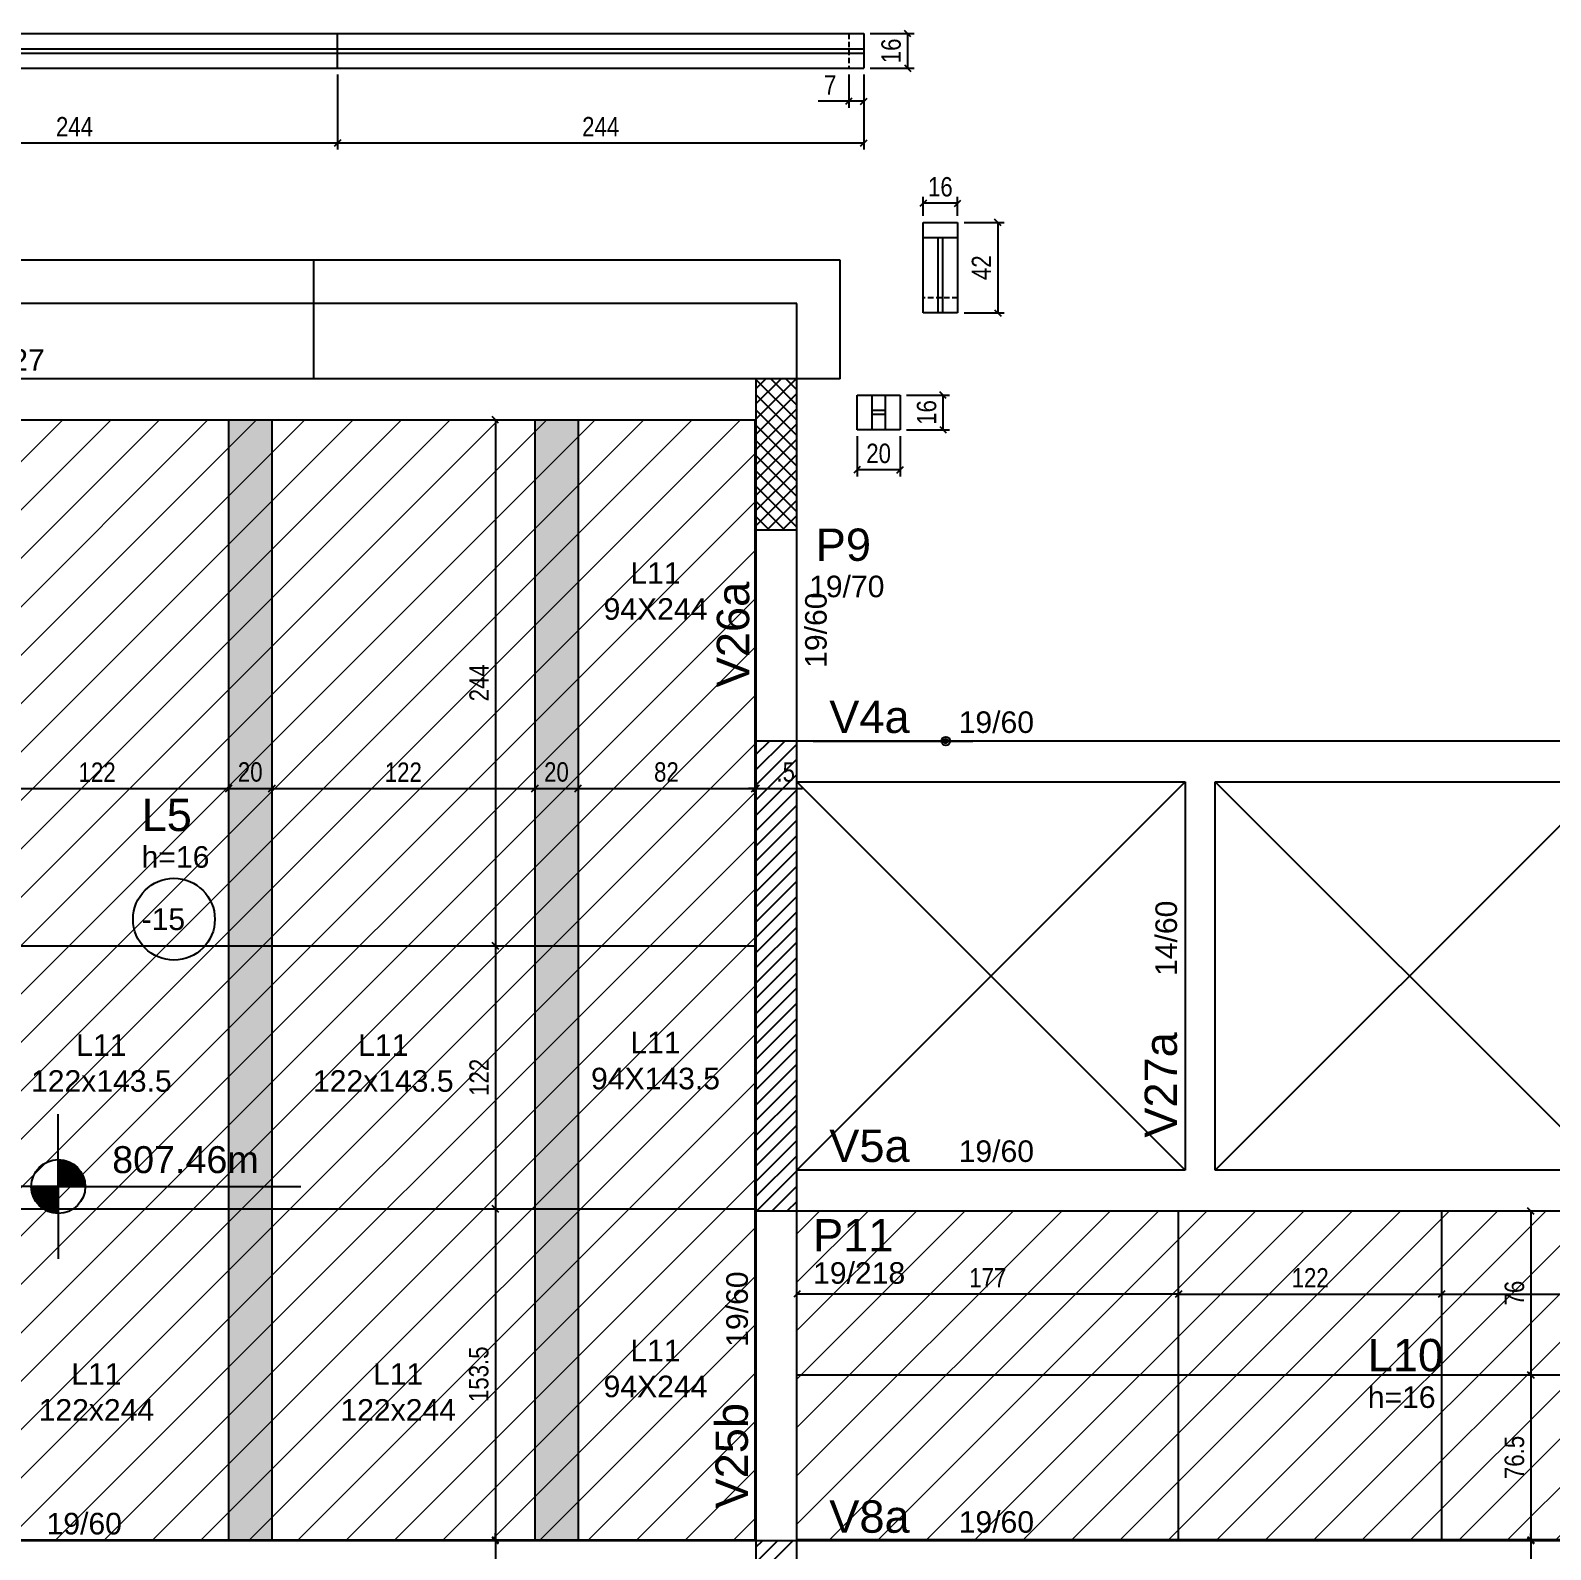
# Model space of a CAD drawing. Extents: x 2487 to 8815, y 325 to 3946.
# Drawn here: x 4887 to 5592, y 2372 to 3077 of the extents above; entities that cross this region are included whole.
import ezdxf

# ---------------------------------------------------------------- set-up
doc = ezdxf.new("R2010")
doc.units = 0
doc.linetypes.add('HIDDEN', pattern=[0.375, 0.25, -0.125])
for name, color, linetype in [('1', 1, 'Continuous'), ('2', 2, 'Continuous'), ('3', 3, 'Continuous'), ('4', 4, 'Continuous'), ('6', 6, 'Continuous'), ('AUX00', 7, 'Continuous'), ('COTA', 241, 'Continuous'), ('Painéis', 200, 'Continuous'), ('Pilares', 5, 'Continuous'), ('SARR_2.2x7', 40, 'Continuous')]:
    doc.layers.add(name, color=color, linetype=linetype)
doc.layers.add('Hachura', color=251, linetype='Continuous', lineweight=9)
doc.layers.add('REAPROVEITAMENTO', color=251, linetype='Continuous', lineweight=9)
doc.styles.add('COTA TECNICA-50', font='techl___.ttf', dxfattribs={"height": 9})
doc.styles.get("Standard").update_dxf_attribs({"font": 'arial.ttf'})
doc.dimstyles.new('COTA PAINEL-50', dxfattribs={"dimtxt": 9, "dimasz": 3, "dimexe": 3, "dimexo": 3, "dimgap": 3, "dimtad": 1, "dimdec": 1, "dimzin": 12, "dimdsep": 46, "dimtxsty": 'COTA TECNICA-50', "dimblk1": 'OBLIQUE', "dimblk2": 'OBLIQUE', "dimsah": 1, "dimcen": 0.9, "dimclrd": 4, "dimclre": 4, "dimclrt": 240, "dimadec": 1, "dimazin": 3, "dimtfac": 1, "dimtdec": 1, "dimtmove": 0, "dimatfit": 3, "dimfxl": 1, "dimtolj": 1, "dimtzin": 12, "dimarcsym": 0})

# ---------------------------------------------------------------- blocks, each defined once
blk = doc.blocks.new('_Oblique')
at = {"color": 0, "linetype": 'ByBlock', "lineweight": -2}
blk.add_line((-0.5, -0.5), (0.5, 0.5), dxfattribs=at)
blk = doc.blocks.new('*D131')
at = {"layer": 'COTA', "color": 4, "lineweight": -2, "transparency": 16777216}
for p, q in [((5582.98, 2528.94), (5582.98, 2452.89)), ((5585.98, 2528.94), (5585.98, 2528.94))]:
    blk.add_line(p, q, dxfattribs=at)
at = {"layer": 'Defpoints', "color": 0, "transparency": 16777216}
for p in [(5582.98, 2528.94), (5582.98, 2452.89), (5582.98, 2452.89)]:
    blk.add_point(p, dxfattribs=at)
at = {"layer": 'COTA', "color": 4, "lineweight": -2, "transparency": 16777216, "xscale": 3, "yscale": 3, "zscale": 3}
for p, rotation in [((5582.98, 2528.94), 90), ((5582.98, 2452.89), 270)]:
    blk.add_blockref('_Oblique', p, dxfattribs=dict(at, rotation=rotation))
at = {"layer": 'COTA', "color": 240, "transparency": 16777216, "insert": (5575.38, 2490.92), "char_height": 9, "attachment_point": 5, "rotation": 90, "style": 'COTA TECNICA-50'}
blk.add_mtext('\\A1;76', dxfattribs=at)
blk = doc.blocks.new('*D132')
at = {"layer": 'COTA', "color": 4, "lineweight": -2, "transparency": 16777216}
for p, q in [((5419.62, 2493.45), (5419.62, 2493.45)), ((5419.62, 2490.45), (5541.62, 2490.45)), ((5541.62, 2493.45), (5541.62, 2493.45))]:
    blk.add_line(p, q, dxfattribs=at)
at = {"layer": 'Defpoints', "color": 0, "transparency": 16777216}
for p in [(5419.62, 2490.45), (5541.62, 2490.45), (5541.62, 2490.45)]:
    blk.add_point(p, dxfattribs=at)
at = {"layer": 'COTA', "color": 4, "lineweight": -2, "transparency": 16777216, "xscale": 3, "yscale": 3, "zscale": 3, "rotation": 180}
blk.add_blockref('_Oblique', (5419.62, 2490.45), dxfattribs=at)
at = {"layer": 'COTA', "color": 4, "lineweight": -2, "transparency": 16777216, "xscale": 3, "yscale": 3, "zscale": 3}
blk.add_blockref('_Oblique', (5541.62, 2490.45), dxfattribs=at)
at = {"layer": 'COTA', "color": 240, "transparency": 16777216, "insert": (5480.62, 2498.01), "char_height": 9, "attachment_point": 5, "style": 'COTA TECNICA-50'}
blk.add_mtext('\\A1;122', dxfattribs=at)
blk = doc.blocks.new('*D133')
at = {"layer": 'COTA', "color": 4, "lineweight": -2, "transparency": 16777216}
for p, q in [((5541.62, 2493.45), (5541.62, 2493.45)), ((5541.62, 2490.45), (5785.62, 2490.45)), ((5785.62, 2493.45), (5785.62, 2493.45))]:
    blk.add_line(p, q, dxfattribs=at)
at = {"layer": 'Defpoints', "color": 0, "transparency": 16777216}
for p in [(5541.62, 2490.45), (5785.62, 2490.45), (5785.62, 2490.45)]:
    blk.add_point(p, dxfattribs=at)
at = {"layer": 'COTA', "color": 4, "lineweight": -2, "transparency": 16777216, "xscale": 3, "yscale": 3, "zscale": 3, "rotation": 180}
blk.add_blockref('_Oblique', (5541.62, 2490.45), dxfattribs=at)
at = {"layer": 'COTA', "color": 4, "lineweight": -2, "transparency": 16777216, "xscale": 3, "yscale": 3, "zscale": 3}
blk.add_blockref('_Oblique', (5785.62, 2490.45), dxfattribs=at)
at = {"layer": 'COTA', "color": 240, "transparency": 16777216, "insert": (5663.62, 2498.02), "char_height": 9, "attachment_point": 5, "style": 'COTA TECNICA-50'}
blk.add_mtext('\\A1;244', dxfattribs=at)
blk = doc.blocks.new('*D134')
at = {"layer": 'COTA', "color": 4, "lineweight": -2, "transparency": 16777216}
blk.add_line((5419.62, 2490.45), (5242.63, 2490.45), dxfattribs=at)
at = {"layer": 'Defpoints', "color": 0, "transparency": 16777216}
for p in [(5242.63, 2490.45), (5242.63, 2490.45), (5419.62, 2490.45)]:
    blk.add_point(p, dxfattribs=at)
at = {"layer": 'COTA', "color": 4, "lineweight": -2, "transparency": 16777216, "xscale": 3, "yscale": 3, "zscale": 3, "rotation": 180}
blk.add_blockref('_Oblique', (5242.63, 2490.45), dxfattribs=at)
at = {"layer": 'COTA', "color": 4, "lineweight": -2, "transparency": 16777216, "xscale": 3, "yscale": 3, "zscale": 3}
blk.add_blockref('_Oblique', (5419.62, 2490.45), dxfattribs=at)
at = {"layer": 'COTA', "color": 240, "transparency": 16777216, "insert": (5331.13, 2498.02), "char_height": 9, "attachment_point": 5, "style": 'COTA TECNICA-50'}
blk.add_mtext('\\A1;177', dxfattribs=at)
blk = doc.blocks.new('*D357')
at = {"layer": 'COTA', "color": 4, "lineweight": -2, "transparency": 16777216}
for p, q in [((5582.98, 2452.89), (5582.98, 2376.44)), ((5585.97, 2452.89), (5585.98, 2452.89))]:
    blk.add_line(p, q, dxfattribs=at)
at = {"layer": 'Defpoints', "color": 0, "transparency": 16777216}
for p in [(5582.97, 2452.89), (5582.98, 2376.44), (5582.98, 2376.44)]:
    blk.add_point(p, dxfattribs=at)
at = {"layer": 'COTA', "color": 4, "lineweight": -2, "transparency": 16777216, "xscale": 3, "yscale": 3, "zscale": 3}
for p, rotation in [((5582.98, 2452.89), 90), ((5582.98, 2376.44), 270)]:
    blk.add_blockref('_Oblique', p, dxfattribs=dict(at, rotation=rotation))
at = {"layer": 'COTA', "color": 240, "transparency": 16777216, "insert": (5575.38, 2414.67), "char_height": 9, "attachment_point": 5, "rotation": 90, "style": 'COTA TECNICA-50'}
blk.add_mtext('\\A1;76.5', dxfattribs=at)
blk = doc.blocks.new('*D137')
at = {"layer": 'COTA', "color": 4, "lineweight": -2, "transparency": 16777216}
for p, q in [((5579.98, 2375.94), (5579.98, 2375.94)), ((5582.98, 2376.44), (5582.98, 2379.44)), ((5582.98, 2376.44), (5582.98, 2375.94)), ((5582.98, 2375.94), (5582.98, 2354.35))]:
    blk.add_line(p, q, dxfattribs=at)
at = {"layer": 'Defpoints', "color": 0, "transparency": 16777216}
for p in [(5582.98, 2376.44), (5582.98, 2375.94), (5582.98, 2375.94)]:
    blk.add_point(p, dxfattribs=at)
at = {"layer": 'COTA', "color": 4, "lineweight": -2, "transparency": 16777216, "xscale": 3, "yscale": 3, "zscale": 3}
for p, rotation in [((5582.98, 2376.44), 270), ((5582.98, 2375.94), 90)]:
    blk.add_blockref('_Oblique', p, dxfattribs=dict(at, rotation=rotation))
at = {"layer": 'COTA', "color": 240, "transparency": 16777216, "insert": (5575.38, 2362.15), "char_height": 9, "attachment_point": 5, "rotation": 90, "style": 'COTA TECNICA-50'}
blk.add_mtext('\\A1;.5', dxfattribs=at)
blk = doc.blocks.new('*D172')
at = {"layer": 'COTA', "color": 4, "lineweight": -2, "transparency": 16777216}
blk.add_line((4857.12, 2725.01), (4979.12, 2725.01), dxfattribs=at)
at = {"layer": 'Defpoints', "color": 0, "transparency": 16777216}
for p in [(4857.12, 2725.01), (4979.12, 2725.01), (4979.12, 2725.01)]:
    blk.add_point(p, dxfattribs=at)
at = {"layer": 'COTA', "color": 4, "lineweight": -2, "transparency": 16777216, "xscale": 3, "yscale": 3, "zscale": 3, "rotation": 180}
blk.add_blockref('_Oblique', (4857.12, 2725.01), dxfattribs=at)
at = {"layer": 'COTA', "color": 4, "lineweight": -2, "transparency": 16777216, "xscale": 3, "yscale": 3, "zscale": 3}
blk.add_blockref('_Oblique', (4979.12, 2725.01), dxfattribs=at)
at = {"layer": 'COTA', "color": 240, "transparency": 16777216, "insert": (4918.12, 2732.56), "char_height": 9, "attachment_point": 5, "style": 'COTA TECNICA-50'}
blk.add_mtext('\\A1;122', dxfattribs=at)
blk = doc.blocks.new('*D173')
at = {"layer": 'COTA', "color": 4, "lineweight": -2, "transparency": 16777216}
blk.add_line((4979.12, 2725.01), (4999.12, 2725.01), dxfattribs=at)
at = {"layer": 'Defpoints', "color": 0, "transparency": 16777216}
for p in [(4979.12, 2725.01), (4999.12, 2725.01), (4999.12, 2725.01)]:
    blk.add_point(p, dxfattribs=at)
at = {"layer": 'COTA', "color": 4, "lineweight": -2, "transparency": 16777216, "xscale": 3, "yscale": 3, "zscale": 3, "rotation": 180}
blk.add_blockref('_Oblique', (4979.12, 2725.01), dxfattribs=at)
at = {"layer": 'COTA', "color": 4, "lineweight": -2, "transparency": 16777216, "xscale": 3, "yscale": 3, "zscale": 3}
blk.add_blockref('_Oblique', (4999.12, 2725.01), dxfattribs=at)
at = {"layer": 'COTA', "color": 240, "transparency": 16777216, "insert": (4989.12, 2732.6), "char_height": 9, "attachment_point": 5, "style": 'COTA TECNICA-50'}
blk.add_mtext('\\A1;20', dxfattribs=at)
blk = doc.blocks.new('*D174')
at = {"layer": 'COTA', "color": 4, "lineweight": -2, "transparency": 16777216}
blk.add_line((4999.12, 2725.01), (5121.12, 2725.01), dxfattribs=at)
at = {"layer": 'Defpoints', "color": 0, "transparency": 16777216}
for p in [(4999.12, 2725.01), (5121.12, 2725.01), (5121.12, 2725.01)]:
    blk.add_point(p, dxfattribs=at)
at = {"layer": 'COTA', "color": 4, "lineweight": -2, "transparency": 16777216, "xscale": 3, "yscale": 3, "zscale": 3, "rotation": 180}
blk.add_blockref('_Oblique', (4999.12, 2725.01), dxfattribs=at)
at = {"layer": 'COTA', "color": 4, "lineweight": -2, "transparency": 16777216, "xscale": 3, "yscale": 3, "zscale": 3}
blk.add_blockref('_Oblique', (5121.12, 2725.01), dxfattribs=at)
at = {"layer": 'COTA', "color": 240, "transparency": 16777216, "insert": (5060.12, 2732.56), "char_height": 9, "attachment_point": 5, "style": 'COTA TECNICA-50'}
blk.add_mtext('\\A1;122', dxfattribs=at)
blk = doc.blocks.new('*D175')
at = {"layer": 'COTA', "color": 4, "lineweight": -2, "transparency": 16777216}
blk.add_line((5121.12, 2725.01), (5141.12, 2725.01), dxfattribs=at)
at = {"layer": 'Defpoints', "color": 0, "transparency": 16777216}
for p in [(5121.12, 2725.01), (5141.12, 2725.01), (5141.12, 2725.01)]:
    blk.add_point(p, dxfattribs=at)
at = {"layer": 'COTA', "color": 4, "lineweight": -2, "transparency": 16777216, "xscale": 3, "yscale": 3, "zscale": 3, "rotation": 180}
blk.add_blockref('_Oblique', (5121.12, 2725.01), dxfattribs=at)
at = {"layer": 'COTA', "color": 4, "lineweight": -2, "transparency": 16777216, "xscale": 3, "yscale": 3, "zscale": 3}
blk.add_blockref('_Oblique', (5141.12, 2725.01), dxfattribs=at)
at = {"layer": 'COTA', "color": 240, "transparency": 16777216, "insert": (5131.12, 2732.6), "char_height": 9, "attachment_point": 5, "style": 'COTA TECNICA-50'}
blk.add_mtext('\\A1;20', dxfattribs=at)
blk = doc.blocks.new('*D176')
at = {"layer": 'COTA', "color": 4, "lineweight": -2, "transparency": 16777216}
blk.add_line((5141.12, 2725.01), (5223.12, 2725.01), dxfattribs=at)
at = {"layer": 'Defpoints', "color": 0, "transparency": 16777216}
for p in [(5141.12, 2725.01), (5223.12, 2725.01), (5223.12, 2725.01)]:
    blk.add_point(p, dxfattribs=at)
at = {"layer": 'COTA', "color": 4, "lineweight": -2, "transparency": 16777216, "xscale": 3, "yscale": 3, "zscale": 3, "rotation": 180}
blk.add_blockref('_Oblique', (5141.12, 2725.01), dxfattribs=at)
at = {"layer": 'COTA', "color": 4, "lineweight": -2, "transparency": 16777216, "xscale": 3, "yscale": 3, "zscale": 3}
blk.add_blockref('_Oblique', (5223.12, 2725.01), dxfattribs=at)
at = {"layer": 'COTA', "color": 240, "transparency": 16777216, "insert": (5182.12, 2732.59), "char_height": 9, "attachment_point": 5, "style": 'COTA TECNICA-50'}
blk.add_mtext('\\A1;82', dxfattribs=at)
blk = doc.blocks.new('*D177')
at = {"layer": 'COTA', "color": 4, "lineweight": -2, "transparency": 16777216}
for p, q in [((5223.12, 2725.01), (5220.12, 2725.01)), ((5223.12, 2725.01), (5223.62, 2725.01)), ((5223.62, 2725.01), (5245.21, 2725.01))]:
    blk.add_line(p, q, dxfattribs=at)
at = {"layer": 'Defpoints', "color": 0, "transparency": 16777216}
for p in [(5223.12, 2725.01), (5223.62, 2725.01), (5223.62, 2725.01)]:
    blk.add_point(p, dxfattribs=at)
at = {"layer": 'COTA', "color": 4, "lineweight": -2, "transparency": 16777216, "xscale": 3, "yscale": 3, "zscale": 3}
blk.add_blockref('_Oblique', (5223.12, 2725.01), dxfattribs=at)
at = {"layer": 'COTA', "color": 4, "lineweight": -2, "transparency": 16777216, "xscale": 3, "yscale": 3, "zscale": 3, "rotation": 180}
blk.add_blockref('_Oblique', (5223.62, 2725.01), dxfattribs=at)
at = {"layer": 'COTA', "color": 240, "transparency": 16777216, "insert": (5237.42, 2732.6), "char_height": 9, "attachment_point": 5, "style": 'COTA TECNICA-50'}
blk.add_mtext('\\A1;.5', dxfattribs=at)
blk = doc.blocks.new('*D178')
at = {"layer": 'COTA', "color": 4, "lineweight": -2, "transparency": 16777216}
blk.add_line((5102.81, 2896), (5102.81, 2652), dxfattribs=at)
at = {"layer": 'Defpoints', "color": 0, "transparency": 16777216}
for p in [(5102.81, 2896), (5102.81, 2652), (5102.81, 2652)]:
    blk.add_point(p, dxfattribs=at)
at = {"layer": 'COTA', "color": 4, "lineweight": -2, "transparency": 16777216, "xscale": 3, "yscale": 3, "zscale": 3}
for p, rotation in [((5102.81, 2896), 90), ((5102.81, 2652), 270)]:
    blk.add_blockref('_Oblique', p, dxfattribs=dict(at, rotation=rotation))
at = {"layer": 'COTA', "color": 240, "transparency": 16777216, "insert": (5095.25, 2774), "char_height": 9, "attachment_point": 5, "rotation": 90, "style": 'COTA TECNICA-50'}
blk.add_mtext('\\A1;244', dxfattribs=at)
blk = doc.blocks.new('*D179')
at = {"layer": 'COTA', "color": 4, "lineweight": -2, "transparency": 16777216}
blk.add_line((5102.81, 2652), (5102.81, 2530), dxfattribs=at)
at = {"layer": 'Defpoints', "color": 0, "transparency": 16777216}
for p in [(5102.81, 2652), (5102.81, 2530), (5102.81, 2530)]:
    blk.add_point(p, dxfattribs=at)
at = {"layer": 'COTA', "color": 4, "lineweight": -2, "transparency": 16777216, "xscale": 3, "yscale": 3, "zscale": 3}
for p, rotation in [((5102.81, 2652), 90), ((5102.81, 2530), 270)]:
    blk.add_blockref('_Oblique', p, dxfattribs=dict(at, rotation=rotation))
at = {"layer": 'COTA', "color": 240, "transparency": 16777216, "insert": (5095.26, 2591), "char_height": 9, "attachment_point": 5, "rotation": 90, "style": 'COTA TECNICA-50'}
blk.add_mtext('\\A1;122', dxfattribs=at)
blk = doc.blocks.new('*D180')
at = {"layer": 'COTA', "color": 4, "lineweight": -2, "transparency": 16777216}
blk.add_line((5102.81, 2530), (5102.81, 2376.5), dxfattribs=at)
at = {"layer": 'Defpoints', "color": 0, "transparency": 16777216}
for p in [(5102.81, 2530), (5102.81, 2376.5), (5102.81, 2376.5)]:
    blk.add_point(p, dxfattribs=at)
at = {"layer": 'COTA', "color": 4, "lineweight": -2, "transparency": 16777216, "xscale": 3, "yscale": 3, "zscale": 3}
for p, rotation in [((5102.81, 2530), 90), ((5102.81, 2376.5), 270)]:
    blk.add_blockref('_Oblique', p, dxfattribs=dict(at, rotation=rotation))
at = {"layer": 'COTA', "color": 240, "transparency": 16777216, "insert": (5095.12, 2453.25), "char_height": 9, "attachment_point": 5, "rotation": 90, "style": 'COTA TECNICA-50'}
blk.add_mtext('\\A1;153.5', dxfattribs=at)
blk = doc.blocks.new('*D181')
at = {"layer": 'COTA', "color": 4, "lineweight": -2, "transparency": 16777216}
for p, q in [((5102.81, 2376.5), (5102.81, 2379.5)), ((5102.81, 2376.5), (5102.81, 2376)), ((5102.81, 2376), (5102.81, 2354.41))]:
    blk.add_line(p, q, dxfattribs=at)
at = {"layer": 'Defpoints', "color": 0, "transparency": 16777216}
for p in [(5102.81, 2376.5), (5102.81, 2376), (5102.81, 2376)]:
    blk.add_point(p, dxfattribs=at)
at = {"layer": 'COTA', "color": 4, "lineweight": -2, "transparency": 16777216, "xscale": 3, "yscale": 3, "zscale": 3}
for p, rotation in [((5102.81, 2376.5), 270), ((5102.81, 2376), 90)]:
    blk.add_blockref('_Oblique', p, dxfattribs=dict(at, rotation=rotation))
at = {"layer": 'COTA', "color": 240, "transparency": 16777216, "insert": (5095.22, 2362.21), "char_height": 9, "attachment_point": 5, "rotation": 90, "style": 'COTA TECNICA-50'}
blk.add_mtext('\\A1;.5', dxfattribs=at)
blk = doc.blocks.new('*D65')
at = {"layer": 'COTA', "color": 4, "lineweight": -2, "transparency": 16777216}
for p, q in [((4785.63, 3056.15), (4785.63, 3021.42)), ((5029.63, 3056.15), (5029.63, 3021.42)), ((4785.63, 3024.42), (5029.63, 3024.42))]:
    blk.add_line(p, q, dxfattribs=at)
at = {"layer": 'Defpoints', "color": 0, "transparency": 16777216}
for p in [(4785.63, 3059.15), (5029.63, 3059.15), (5029.63, 3024.42)]:
    blk.add_point(p, dxfattribs=at)
at = {"layer": 'COTA', "color": 4, "lineweight": -2, "transparency": 16777216, "xscale": 3, "yscale": 3, "zscale": 3, "rotation": 180}
blk.add_blockref('_Oblique', (4785.63, 3024.42), dxfattribs=at)
at = {"layer": 'COTA', "color": 4, "lineweight": -2, "transparency": 16777216, "xscale": 3, "yscale": 3, "zscale": 3}
blk.add_blockref('_Oblique', (5029.63, 3024.42), dxfattribs=at)
at = {"layer": 'COTA', "color": 240, "transparency": 16777216, "insert": (4907.63, 3031.98), "char_height": 9, "attachment_point": 5, "style": 'COTA TECNICA-50'}
blk.add_mtext('\\A1;244', dxfattribs=at)
blk = doc.blocks.new('*D66')
at = {"layer": 'COTA', "color": 4, "lineweight": -2, "transparency": 16777216}
for p, q in [((5029.63, 3056.15), (5029.63, 3021.42)), ((5273.63, 3056.15), (5273.63, 3021.42)), ((5029.63, 3024.42), (5273.63, 3024.42))]:
    blk.add_line(p, q, dxfattribs=at)
at = {"layer": 'Defpoints', "color": 0, "transparency": 16777216}
for p in [(5029.63, 3059.15), (5273.63, 3059.15), (5273.63, 3024.42)]:
    blk.add_point(p, dxfattribs=at)
at = {"layer": 'COTA', "color": 4, "lineweight": -2, "transparency": 16777216, "xscale": 3, "yscale": 3, "zscale": 3, "rotation": 180}
blk.add_blockref('_Oblique', (5029.63, 3024.42), dxfattribs=at)
at = {"layer": 'COTA', "color": 4, "lineweight": -2, "transparency": 16777216, "xscale": 3, "yscale": 3, "zscale": 3}
blk.add_blockref('_Oblique', (5273.63, 3024.42), dxfattribs=at)
at = {"layer": 'COTA', "color": 240, "transparency": 16777216, "insert": (5151.63, 3031.98), "char_height": 9, "attachment_point": 5, "style": 'COTA TECNICA-50'}
blk.add_mtext('\\A1;244', dxfattribs=at)
blk = doc.blocks.new('*D244')
at = {"layer": 'COTA', "color": 4, "lineweight": -2, "transparency": 16777216}
for p, q in [((5276.63, 3075.15), (5296.94, 3075.15)), ((5293.94, 3075.15), (5293.94, 3059.15)), ((5276.63, 3059.15), (5296.94, 3059.15))]:
    blk.add_line(p, q, dxfattribs=at)
at = {"layer": 'Defpoints', "color": 0, "transparency": 16777216}
for p in [(5273.63, 3075.15), (5273.63, 3059.15), (5293.94, 3059.15)]:
    blk.add_point(p, dxfattribs=at)
at = {"layer": 'COTA', "color": 4, "lineweight": -2, "transparency": 16777216, "xscale": 3, "yscale": 3, "zscale": 3}
for p, rotation in [((5293.94, 3075.15), 90), ((5293.94, 3059.15), 270)]:
    blk.add_blockref('_Oblique', p, dxfattribs=dict(at, rotation=rotation))
at = {"layer": 'COTA', "color": 240, "transparency": 16777216, "insert": (5286.34, 3067.15), "char_height": 9, "attachment_point": 5, "rotation": 90, "style": 'COTA TECNICA-50'}
blk.add_mtext('\\A1;16', dxfattribs=at)
blk = doc.blocks.new('*D245')
at = {"layer": 'COTA', "color": 4, "lineweight": -2, "transparency": 16777216}
for p, q in [((5266.63, 3056.15), (5266.63, 3040.74)), ((5273.63, 3056.15), (5273.63, 3040.74)), ((5266.63, 3043.74), (5252.47, 3043.74)), ((5273.63, 3043.74), (5266.63, 3043.74))]:
    blk.add_line(p, q, dxfattribs=at)
at = {"layer": 'Defpoints', "color": 0, "transparency": 16777216}
for p in [(5266.63, 3059.15), (5273.63, 3059.15), (5266.63, 3043.74)]:
    blk.add_point(p, dxfattribs=at)
at = {"layer": 'COTA', "color": 4, "lineweight": -2, "transparency": 16777216, "xscale": 3, "yscale": 3, "zscale": 3, "rotation": 180}
blk.add_blockref('_Oblique', (5266.63, 3043.74), dxfattribs=at)
at = {"layer": 'COTA', "color": 4, "lineweight": -2, "transparency": 16777216, "xscale": 3, "yscale": 3, "zscale": 3}
blk.add_blockref('_Oblique', (5273.63, 3043.74), dxfattribs=at)
at = {"layer": 'COTA', "color": 240, "transparency": 16777216, "insert": (5258.05, 3051.31), "char_height": 9, "attachment_point": 5, "style": 'COTA TECNICA-50'}
blk.add_mtext('\\A1;7', dxfattribs=at)
blk = doc.blocks.new('*D248')
at = {"layer": 'COTA', "color": 4, "lineweight": -2, "transparency": 16777216}
for p, q in [((5320.14, 2987.56), (5338.77, 2987.56)), ((5335.77, 2987.56), (5335.77, 2945.56)), ((5320.14, 2945.56), (5338.77, 2945.56))]:
    blk.add_line(p, q, dxfattribs=at)
at = {"layer": 'Defpoints', "color": 0, "transparency": 16777216}
for p in [(5317.14, 2987.56), (5317.14, 2945.56), (5335.77, 2945.56)]:
    blk.add_point(p, dxfattribs=at)
at = {"layer": 'COTA', "color": 4, "lineweight": -2, "transparency": 16777216, "xscale": 3, "yscale": 3, "zscale": 3}
for p, rotation in [((5335.77, 2987.56), 90), ((5335.77, 2945.56), 270)]:
    blk.add_blockref('_Oblique', p, dxfattribs=dict(at, rotation=rotation))
at = {"layer": 'COTA', "color": 240, "transparency": 16777216, "insert": (5328.2, 2966.56), "char_height": 9, "attachment_point": 5, "rotation": 90, "style": 'COTA TECNICA-50'}
blk.add_mtext('\\A1;42', dxfattribs=at)
blk = doc.blocks.new('*D249')
at = {"layer": 'COTA', "color": 4, "lineweight": -2, "transparency": 16777216}
for p, q in [((5301.14, 2990.56), (5301.14, 2999.44)), ((5317.14, 2996.44), (5301.14, 2996.44)), ((5317.14, 2990.56), (5317.14, 2999.44))]:
    blk.add_line(p, q, dxfattribs=at)
at = {"layer": 'Defpoints', "color": 0, "transparency": 16777216}
for p in [(5301.14, 2996.44), (5301.14, 2987.56), (5317.14, 2987.56)]:
    blk.add_point(p, dxfattribs=at)
at = {"layer": 'COTA', "color": 4, "lineweight": -2, "transparency": 16777216, "xscale": 3, "yscale": 3, "zscale": 3, "rotation": 180}
blk.add_blockref('_Oblique', (5301.14, 2996.44), dxfattribs=at)
at = {"layer": 'COTA', "color": 4, "lineweight": -2, "transparency": 16777216, "xscale": 3, "yscale": 3, "zscale": 3}
blk.add_blockref('_Oblique', (5317.14, 2996.44), dxfattribs=at)
at = {"layer": 'COTA', "color": 240, "transparency": 16777216, "insert": (5309.14, 3004.03), "char_height": 9, "attachment_point": 5, "style": 'COTA TECNICA-50'}
blk.add_mtext('\\A1;16', dxfattribs=at)
blk = doc.blocks.new('*D250')
at = {"layer": 'COTA', "color": 4, "lineweight": -2, "transparency": 16777216}
for p, q in [((5270.51, 2888.41), (5270.51, 2869.78)), ((5290.51, 2888.41), (5290.51, 2869.78)), ((5290.51, 2872.78), (5270.51, 2872.78))]:
    blk.add_line(p, q, dxfattribs=at)
at = {"layer": 'Defpoints', "color": 0, "transparency": 16777216}
for p in [(5270.51, 2891.41), (5290.51, 2891.41), (5270.51, 2872.78)]:
    blk.add_point(p, dxfattribs=at)
at = {"layer": 'COTA', "color": 4, "lineweight": -2, "transparency": 16777216, "xscale": 3, "yscale": 3, "zscale": 3, "rotation": 180}
blk.add_blockref('_Oblique', (5270.51, 2872.78), dxfattribs=at)
at = {"layer": 'COTA', "color": 4, "lineweight": -2, "transparency": 16777216, "xscale": 3, "yscale": 3, "zscale": 3}
blk.add_blockref('_Oblique', (5290.51, 2872.78), dxfattribs=at)
at = {"layer": 'COTA', "color": 240, "transparency": 16777216, "insert": (5280.51, 2880.37), "char_height": 9, "attachment_point": 5, "style": 'COTA TECNICA-50'}
blk.add_mtext('\\A1;20', dxfattribs=at)
blk = doc.blocks.new('*D251')
at = {"layer": 'COTA', "color": 4, "lineweight": -2, "transparency": 16777216}
for p, q in [((5293.51, 2907.41), (5313.39, 2907.41)), ((5310.39, 2891.41), (5310.39, 2907.41)), ((5293.51, 2891.41), (5313.39, 2891.41))]:
    blk.add_line(p, q, dxfattribs=at)
at = {"layer": 'Defpoints', "color": 0, "transparency": 16777216}
for p in [(5290.51, 2907.41), (5310.39, 2907.41), (5290.51, 2891.41)]:
    blk.add_point(p, dxfattribs=at)
at = {"layer": 'COTA', "color": 4, "lineweight": -2, "transparency": 16777216, "xscale": 3, "yscale": 3, "zscale": 3}
for p, rotation in [((5310.39, 2907.41), 90), ((5310.39, 2891.41), 270)]:
    blk.add_blockref('_Oblique', p, dxfattribs=dict(at, rotation=rotation))
at = {"layer": 'COTA', "color": 240, "transparency": 16777216, "insert": (5302.8, 2899.41), "char_height": 9, "attachment_point": 5, "rotation": 90, "style": 'COTA TECNICA-50'}
blk.add_mtext('\\A1;16', dxfattribs=at)

msp = doc.modelspace()

# ---------------------------------------------------------------- hatches: boundary and pattern name
at = {"layer": 'Hachura', "linetype": 'ByBlock'}
h = msp.add_hatch(color=256, dxfattribs=at)
h.dxf.hatch_style = 1
h.paths.add_polyline_path([(4979.12, 2376.5), (4999.12, 2376.5), (4999.12, 2896), (4979.12, 2896)])
h = msp.add_hatch(color=256, dxfattribs=at)
h.dxf.hatch_style = 1
h.paths.add_polyline_path([(5121.12, 2376.5), (5141.12, 2376.5), (5141.12, 2896), (5121.12, 2896)])
at = {"layer": 'REAPROVEITAMENTO', "linetype": 'ByBlock'}
h = msp.add_hatch(dxfattribs=at)
h.set_pattern_fill('ANSI31', color=256, scale=5, style=2)
h.set_pattern_definition([(45, (-926.792, 142.775), (-11.22532, 11.22532), [])])
h.paths.add_polyline_path([(5223.12, 2896), (4715.12, 2896), (4715.12, 2376.5), (5223.12, 2376.5)])
h = msp.add_hatch(dxfattribs=at)
h.set_pattern_fill('ANSI31', color=256, scale=5, style=2)
h.set_pattern_definition([(45, (72.21, -25.282), (-11.22532, 11.22532), [])])
h.paths.add_polyline_path([(5811.62, 2528.94), (5626.13, 2528.94), (5242.63, 2528.94), (5242.63, 2376.44), (5811.62, 2376.44)])
h.paths.add_polyline_path([(5584.21, 2399.1), (5584.21, 2430.79), (5565.69, 2430.79), (5565.69, 2399.1)], flags=16)

# ---------------------------------------------------------------- linework, layer by layer
at = {"layer": '1', "color": 3, "linetype": 'Continuous'}
for p, q in [((5242.62, 2950), (3047.12, 2950)), ((5242.62, 2915), (5242.62, 2950))]:
    msp.add_line(p, q, dxfattribs=at)
at = {"layer": '1', "linetype": 'Continuous'}
for p, q in [((5242.62, 2950), (5242.62, 2950)), ((5242.62, 2950), (5242.62, 2950)), ((5242.62, 2950), (5242.62, 2950)), ((5250.12, 2747), (5324.13, 2747)), ((5422.62, 2720.5), (5422.62, 2675.56)), ((5422.62, 2720.5), (5422.62, 2675.56)), ((4900.11, 2540.32), (4900.11, 2573.88)), ((4900.11, 2552.82), (4900.11, 2527.82)), ((4900.11, 2552.21), (4903.96, 2552.21)), ((4900.11, 2551.42), (4905.86, 2551.42)), ((4900.11, 2550.62), (4907.18, 2550.62)), ((4900.11, 2549.83), (4908.22, 2549.83)), ((4900.11, 2549.04), (4909.06, 2549.04)), ((4900.11, 2548.25), (4909.77, 2548.25)), ((4900.11, 2547.45), (4910.37, 2547.45)), ((4900.11, 2546.66), (4910.88, 2546.66)), ((4900.11, 2545.87), (4911.31, 2545.87)), ((4900.11, 2545.07), (4911.67, 2545.07)), ((4900.11, 2540.32), (4866.55, 2540.32)), ((4887.61, 2540.32), (4912.61, 2540.32)), ((4900.11, 2539.52), (4887.61, 2539.52)), ((4900.11, 2538.73), (4887.71, 2538.73)), ((4900.11, 2537.94), (4887.84, 2537.94)), ((4900.11, 2544.28), (4911.96, 2544.28)), ((4900.11, 2543.49), (4912.2, 2543.49)), ((4900.11, 2542.7), (4912.38, 2542.7)), ((4900.11, 2541.9), (4912.51, 2541.9)), ((4900.11, 2541.11), (4912.61, 2541.11)), ((4900.11, 2540.32), (5012.61, 2540.32)), ((4900.11, 2540.32), (4900.11, 2506.76)), ((4900.11, 2537.15), (4888.02, 2537.15)), ((4900.11, 2536.35), (4888.25, 2536.35)), ((4900.11, 2535.56), (4888.55, 2535.56)), ((4900.11, 2534.77), (4888.91, 2534.77)), ((4900.11, 2533.97), (4889.34, 2533.97)), ((4900.11, 2533.18), (4889.84, 2533.18)), ((4900.11, 2532.39), (4890.44, 2532.39)), ((4900.11, 2531.6), (4891.15, 2531.6)), ((4900.11, 2530.8), (4892, 2530.8)), ((4900.11, 2530.01), (4893.04, 2530.01)), ((4900.11, 2529.22), (4894.36, 2529.22)), ((4900.11, 2528.42), (4896.26, 2528.42))]:
    msp.add_line(p, q, dxfattribs=at)
at = {"layer": '1', "color": 8, "linetype": 'Continuous'}
for p, q in [((5223.62, 2896.29), (5242.33, 2915)), ((5223.62, 2903.36), (5235.26, 2915)), ((5223.62, 2910.43), (5228.19, 2915)), ((5223.62, 2915), (5223.62, 2915)), ((5223.62, 2915), (5223.62, 2915)), ((5223.62, 2914.77), (5242.62, 2895.77)), ((5230.46, 2915), (5242.62, 2902.84)), ((5237.53, 2915), (5242.62, 2909.91)), ((5242.62, 2915), (5242.62, 2915)), ((5242.62, 2915), (5242.62, 2915)), ((5223.62, 2889.22), (5242.62, 2908.22)), ((5223.62, 2907.7), (5242.62, 2888.7)), ((5223.62, 2882.15), (5242.62, 2901.15)), ((5223.62, 2900.63), (5242.62, 2881.63)), ((5223.62, 2875.07), (5242.62, 2894.07)), ((5223.62, 2893.56), (5242.62, 2874.56)), ((5223.62, 2868), (5242.62, 2887)), ((5223.62, 2886.48), (5242.62, 2867.48)), ((5223.62, 2860.93), (5242.62, 2879.93)), ((5223.62, 2879.41), (5242.62, 2860.41)), ((5233.12, 2880), (5233.12, 2880)), ((5223.62, 2853.86), (5242.62, 2872.86)), ((5223.62, 2872.34), (5242.62, 2853.34)), ((5223.62, 2846.79), (5242.62, 2865.79)), ((5223.62, 2865.27), (5242.62, 2846.27)), ((5223.62, 2858.2), (5236.82, 2845)), ((5228.9, 2845), (5242.62, 2858.72)), ((5223.62, 2851.13), (5229.75, 2845)), ((5235.97, 2845), (5242.62, 2851.65)), ((5223.62, 2845), (5223.62, 2845)), ((5223.62, 2845), (5223.62, 2845)), ((5242.62, 2845), (5242.62, 2845)), ((5242.62, 2845), (5242.62, 2845)), ((5223.62, 2733.65), (5236.97, 2747)), ((5223.62, 2740.72), (5229.9, 2747)), ((5223.62, 2726.58), (5242.62, 2745.58)), ((5242.62, 2747), (5242.62, 2747)), ((5223.62, 2719.51), (5242.62, 2738.51)), ((5223.62, 2712.44), (5242.62, 2731.44)), ((5223.62, 2705.37), (5242.62, 2724.37)), ((5223.62, 2698.3), (5242.62, 2717.3)), ((5223.62, 2691.23), (5242.62, 2710.23)), ((5223.62, 2684.16), (5242.62, 2703.16)), ((5223.62, 2677.09), (5242.62, 2696.09)), ((5223.62, 2670.01), (5242.62, 2689.01)), ((5223.62, 2662.94), (5242.62, 2681.94)), ((5223.62, 2655.87), (5242.62, 2674.87)), ((5223.62, 2648.8), (5242.62, 2667.8)), ((5223.62, 2641.73), (5242.62, 2660.73)), ((5223.62, 2634.66), (5242.62, 2653.66)), ((5223.62, 2627.59), (5242.62, 2646.59)), ((5223.62, 2620.52), (5242.62, 2639.52)), ((5233.12, 2638), (5233.12, 2638)), ((5223.62, 2613.45), (5242.62, 2632.45)), ((5223.62, 2606.37), (5242.62, 2625.37)), ((5223.62, 2599.3), (5242.62, 2618.3)), ((5223.62, 2592.23), (5242.62, 2611.23)), ((5223.62, 2585.16), (5242.62, 2604.16)), ((5223.62, 2578.09), (5242.62, 2597.09)), ((5223.62, 2571.02), (5242.62, 2590.02)), ((5223.62, 2563.95), (5242.62, 2582.95)), ((5223.62, 2556.88), (5242.62, 2575.88)), ((5223.62, 2549.81), (5242.62, 2568.81)), ((5223.62, 2542.73), (5242.62, 2561.73)), ((5223.62, 2535.66), (5242.62, 2554.66)), ((5224.03, 2529), (5242.62, 2547.59)), ((5231.1, 2529), (5242.62, 2540.52)), ((5238.17, 2529), (5242.62, 2533.45)), ((5223.62, 2529), (5223.62, 2529)), ((5223.62, 2529), (5223.62, 2529)), ((5223.62, 2358.89), (5240.74, 2376)), ((5223.62, 2365.96), (5233.66, 2376)), ((5223.62, 2373.03), (5226.59, 2376))]:
    msp.add_line(p, q, dxfattribs=at)
at = {"layer": '1', "color": 3, "linetype": 'Continuous'}
for points in [[(5223.62, 2915), (4776.12, 2915)], [(4776.12, 2896), (5223.62, 2896)], [(5223.62, 2845), (5223.62, 2747)], [(5242.62, 2747), (5242.62, 2845)], [(5429.62, 2747), (5242.62, 2747)], [(5623.62, 2747), (5429.62, 2747)], [(5242.62, 2728), (5422.62, 2728)], [(5422.62, 2728), (5422.62, 2548)], [(5436.62, 2728), (5616.62, 2728)], [(5436.62, 2548), (5436.62, 2728)], [(5422.62, 2548), (5242.62, 2548)], [(5616.62, 2548), (5436.62, 2548)], [(5223.63, 2529), (5223.63, 2376)], [(5242.62, 2529), (5429.62, 2529)], [(5242.63, 2376), (5242.63, 2529)], [(5429.62, 2529), (5623.62, 2529)], [(5223.62, 2376), (4875.12, 2376)], [(5792.62, 2376), (5242.63, 2376)]]:
    msp.add_lwpolyline(points, dxfattribs=at)
at = {"layer": '1', "linetype": 'Continuous'}
for centre, radius in [((5311.63, 2747), 2), ((5311.63, 2747), 1), ((4900.11, 2540.32), 12.5)]:
    msp.add_circle(centre, radius, dxfattribs=at)
at = {"layer": '2', "linetype": 'Continuous'}
for p, q in [((5242.62, 2548), (5422.62, 2728)), ((5242.62, 2728), (5422.62, 2548)), ((5436.62, 2548), (5616.62, 2728)), ((5436.62, 2728), (5616.62, 2548))]:
    msp.add_line(p, q, dxfattribs=at)
at = {"layer": '3', "color": 1, "linetype": 'Continuous'}
msp.add_circle((4953.74, 2664.34), 18.97, dxfattribs=at)
at = {"layer": 'Painéis'}
for p, q in [((3027.12, 3075.15), (5273.63, 3075.15)), ((5029.63, 3059.15), (5029.63, 3075.15)), ((5273.63, 3075.15), (5273.63, 3059.15)), ((3027.12, 3059.15), (5273.63, 3059.15)), ((5301.14, 2945.56), (5301.14, 2987.56)), ((5301.14, 2987.56), (5317.14, 2987.56)), ((5317.14, 2987.56), (5317.14, 2945.56)), ((5262.62, 2970), (3027.12, 2970)), ((5018.63, 2915), (5018.63, 2970)), ((5262.62, 2915), (5262.62, 2970)), ((5317.14, 2945.56), (5301.14, 2945.56)), ((5262.62, 2915), (5242.62, 2915)), ((5270.51, 2907.41), (5290.51, 2907.41)), ((5270.51, 2891.41), (5270.51, 2907.41)), ((5290.51, 2907.41), (5290.51, 2891.41)), ((4979.12, 2896), (4979.12, 2376.5)), ((4999.12, 2896), (4999.12, 2376.5)), ((5121.12, 2896), (5121.12, 2376.5)), ((5141.12, 2896), (5141.12, 2376.5)), ((5223.12, 2896), (5223.12, 2376.5)), ((5290.51, 2891.41), (5270.51, 2891.41)), ((4715.12, 2652), (5223.62, 2652)), ((4715.12, 2530), (5223.62, 2530)), ((5419.62, 2376.44), (5419.62, 2528.94)), ((5541.62, 2376.44), (5541.62, 2528.94)), ((5785.62, 2452.89), (5242.63, 2452.89)), ((4715.12, 2376.5), (5223.62, 2376.5)), ((5785.62, 2376.44), (5242.63, 2376.44))]:
    msp.add_line(p, q, dxfattribs=at)
at = {"layer": 'Pilares', "linetype": 'Continuous'}
for points in [[(5223.62, 2845), (5242.62, 2845), (5242.62, 2915), (5223.62, 2915), (5223.62, 2845)], [(5223.62, 2529), (5242.62, 2529), (5242.62, 2747), (5223.62, 2747), (5223.62, 2529)], [(5223.62, 2240), (5242.62, 2240), (5242.62, 2376), (5223.62, 2376), (5223.62, 2240)]]:
    msp.add_lwpolyline(points, dxfattribs=at)
at = {"layer": 'SARR_2.2x7', "linetype": 'HIDDEN', "ltscale": 10}
for p, q in [((5266.63, 3075.15), (5266.63, 3059.15)), ((5317.14, 2952.56), (5301.14, 2952.56))]:
    msp.add_line(p, q, dxfattribs=at)
at = {"layer": 'SARR_2.2x7', "linetype": 'Continuous'}
for p, q in [((4785.63, 3068.15), (5029.63, 3068.15)), ((5029.63, 3068.15), (5273.63, 3068.15)), ((4785.63, 3066.15), (5029.63, 3066.15)), ((5029.63, 3066.15), (5273.63, 3066.15)), ((5301.14, 2980.56), (5317.14, 2980.56)), ((5308.14, 2945.56), (5308.14, 2980.56)), ((5310.14, 2980.56), (5310.14, 2945.56)), ((5277.51, 2891.41), (5277.51, 2907.41)), ((5283.51, 2907.41), (5283.51, 2891.41)), ((5277.51, 2900.41), (5283.51, 2900.41)), ((5283.51, 2898.41), (5277.51, 2898.41))]:
    msp.add_line(p, q, dxfattribs=at)

# ---------------------------------------------------------------- texts
at = {"layer": '1', "linetype": 'Continuous'}
msp.add_text('807.46m', height=12.5, dxfattribs=at).set_placement((4925.11, 2546.57))
at = {"layer": '3', "color": 2, "linetype": 'Continuous'}
for s, p in [('19/127', (4851.12, 2918.75)), ('19/70', (5248.26, 2813.71)), ('19/60', (5317.62, 2750.75)), ('h=16', (4938.74, 2688.24)), ('-15', (4938.74, 2659.34)), ('19/60', (5317.62, 2551.75)), ('19/218', (5250.12, 2495.25)), ('h=16', (5507.33, 2437.65)), ('19/60', (5317.63, 2379.75)), ('19/60', (4894.68, 2378.98))]:
    msp.add_text(s, height=10, dxfattribs=at).set_placement(p)
for s, p in [('19/60', (5256.42, 2780.94)), ('14/60', (5418.87, 2638)), ('19/60', (5219.88, 2466))]:
    msp.add_text(s, height=10, rotation=90, dxfattribs=at).set_placement(p)
at = {"layer": '4', "linetype": 'Continuous'}
for s, p in [('V26a', (5220.49, 2771.93)), ('V27a', (5418.87, 2563)), ('V25b', (5219.88, 2391))]:
    msp.add_text(s, height=15, rotation=90, dxfattribs=at).set_placement(p)
for s, p in [('V4a', (5257.62, 2750.75)), ('L5', (4938.74, 2705.24)), ('V5a', (5257.62, 2551.75)), ('L10', (5507.33, 2454.65)), ('V8a', (5257.63, 2379.75))]:
    msp.add_text(s, height=15, dxfattribs=at).set_placement(p)
at = {"layer": '6', "color": 4, "linetype": 'Continuous'}
for s, p in [('P9', (5251.36, 2830.57)), ('P11', (5250.12, 2510.25))]:
    msp.add_text(s, height=15, dxfattribs=at).set_placement(p)
at = {"layer": 'AUX00', "char_height": 10, "attachment_point": 1}
for s, width, heights, insert in [('\\pxqc;L11^J94X244', 70.6838, [0], (5141.71, 2829.93)), ('\\A1;\\pxqc;L11^J122x143.5', 85.5945, [52.58], (4877.28, 2610.97)), ('\\A1;\\pxqc;L11^J122x143.5', 85.5945, [52.58], (5008.01, 2610.97)), ('\\pxqc;L11^J94X143.5', 70.6838, [0], (5141.71, 2612.11)), ('\\pxqc;L11^J94X244', 70.6838, [0], (5141.71, 2469.29)), ('\\A1;\\pxqc;L11^J122x244', 85.5945, [52.58], (4874.99, 2458.39)), ('\\A1;\\pxqc;L11^J122x244', 85.5945, [52.58], (5014.92, 2458.39))]:
    msp.add_mtext_dynamic_manual_height_columns(s, width=width, gutter_width=12.5, heights=heights, dxfattribs=dict(at, insert=insert))

# ---------------------------------------------------------------- dimensions: what is measured, and where the dimension line sits
at = {"layer": 'COTA'}
for base, p1, p2, angle, picture, middle in [((5293.94, 3059.15), (5273.63, 3075.15), (5273.63, 3059.15), 90, '*D244', (5286.34, 3067.15)), ((5335.77, 2945.56), (5317.14, 2987.56), (5317.14, 2945.56), 90, '*D248', (5328.2, 2966.56)), ((5310.39, 2907.41), (5290.51, 2891.41), (5290.51, 2907.41), 270, '*D251', (5302.8, 2899.41)), ((5102.81, 2652), (5102.81, 2896), (5102.81, 2652), 90, '*D178', (5095.25, 2774)), ((5102.81, 2530), (5102.81, 2652), (5102.81, 2530), 90, '*D179', (5095.26, 2591)), ((5102.81, 2376.5), (5102.81, 2530), (5102.81, 2376.5), 90, '*D180', (5095.12, 2453.25)), ((5582.97537, 2452.89294), (5582.97514, 2528.94291), (5582.97537, 2452.89294), 90, '*D131', (5575.38326, 2490.91793)), ((5582.9754, 2376.4426), (5582.9748, 2452.8929), (5582.9754, 2376.4426), 90, '*D357', (5575.3767, 2414.6678)), ((5102.81, 2376), (5102.81, 2376.5), (5102.81, 2376), 90, '*D181', (5095.22, 2362.21)), ((5582.98, 2375.94), (5582.98, 2376.44), (5582.98, 2375.94), 90, '*D137', (5575.38, 2362.15))]:
    dim = msp.add_linear_dim(base=base, p1=p1, p2=p2, angle=angle, dimstyle='COTA PAINEL-50', dxfattribs=at)
    dim.commit()
    dim.dimension.update_dxf_attribs({"geometry": picture, "text_midpoint": middle})
for base, p1, p2, picture, middle in [((5029.63, 3024.42), (4785.63, 3059.15), (5029.63, 3059.15), '*D65', (4907.63, 3031.98)), ((5273.63, 3024.42), (5029.63, 3059.15), (5273.63, 3059.15), '*D66', (5151.63, 3031.98)), ((5266.63, 3043.74), (5273.63, 3059.15), (5266.63, 3059.15), '*D245', (5258.05, 3051.31)), ((5301.14, 2996.44), (5317.14, 2987.56), (5301.14, 2987.56), '*D249', (5309.14, 3004.03)), ((5270.51, 2872.78), (5290.51, 2891.41), (5270.51, 2891.41), '*D250', (5280.51, 2880.37)), ((5242.63, 2490.45), (5419.62, 2490.45), (5242.63, 2490.45), '*D134', (5331.13, 2498.02)), ((5541.62, 2490.45), (5419.62, 2490.45), (5541.62, 2490.45), '*D132', (5480.62, 2498.01)), ((5785.62, 2490.45), (5541.62, 2490.45), (5785.62, 2490.45), '*D133', (5663.62, 2498.02))]:
    dim = msp.add_linear_dim(base=base, p1=p1, p2=p2, dimstyle='COTA PAINEL-50', dxfattribs=at)
    dim.commit()
    dim.dimension.update_dxf_attribs({"geometry": picture, "text_midpoint": middle})
for base, p1, p2, picture, middle in [((4979.12, 2725.01), (4857.12, 2725.01), (4979.12, 2725.01), '*D172', (4918.12, 2732.56)), ((4999.12, 2725.01), (4979.12, 2725.01), (4999.12, 2725.01), '*D173', (4989.12, 2732.6)), ((5121.12, 2725.01), (4999.12, 2725.01), (5121.12, 2725.01), '*D174', (5060.12, 2732.56)), ((5141.12, 2725.01), (5121.12, 2725.01), (5141.12, 2725.01), '*D175', (5131.12, 2732.6)), ((5223.12, 2725.01), (5141.12, 2725.01), (5223.12, 2725.01), '*D176', (5182.12, 2732.59))]:
    dim = msp.add_linear_dim(base=base, p1=p1, p2=p2, dimstyle='COTA PAINEL-50', override={"dimtmove": 1}, dxfattribs=at)
    dim.commit()
    dim.dimension.update_dxf_attribs({"geometry": picture, "text_midpoint": middle})
dim = msp.add_linear_dim(base=(5223.62, 2725.01), p1=(5223.12, 2725.01), p2=(5223.62, 2725.01), dimstyle='COTA PAINEL-50', dxfattribs=at)
dim.commit()
dim.dimension.update_dxf_attribs({"geometry": '*D177', "text_midpoint": (5237.42, 2725.01), "dimtype": 160})

doc.saveas('drawing.dxf')
